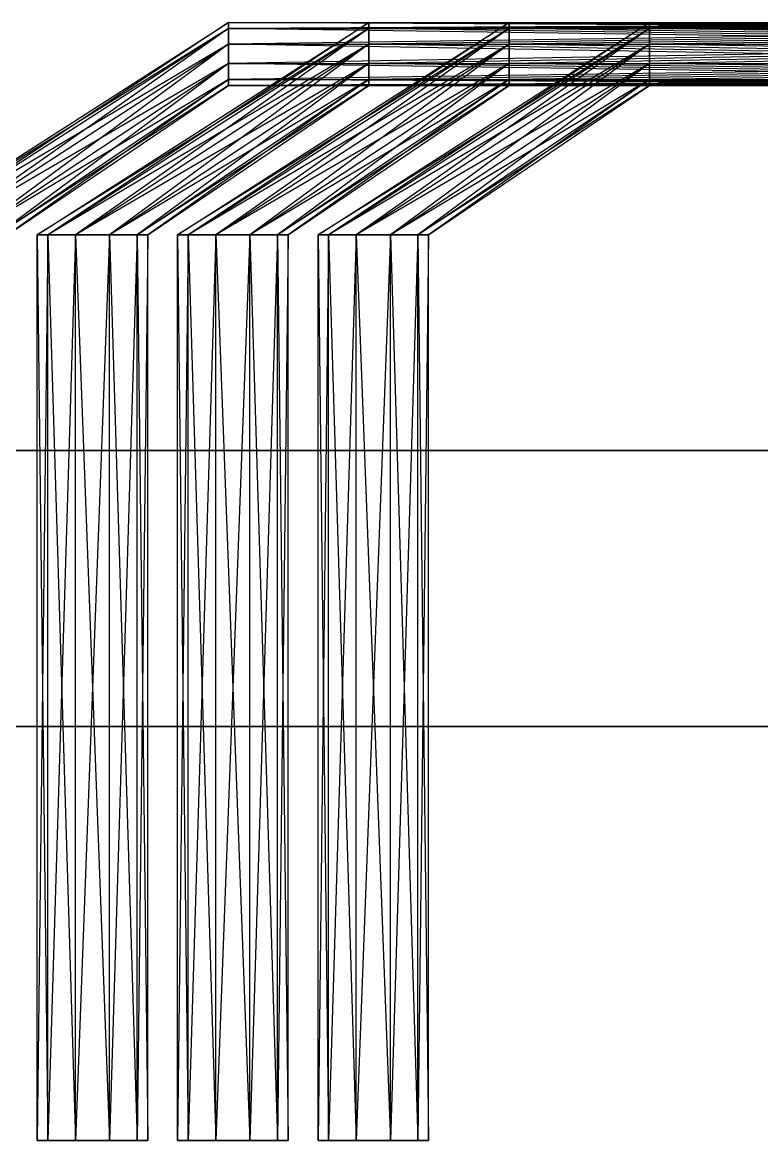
# Model space of a CAD drawing. Extents: x -2 to 217, y -2 to 10.
# Drawn here: x 139.954 to 142.629, y -2 to 2.05 of the extents above; entities that cross this region are included whole.
import ezdxf

# ---------------------------------------------------------------- set-up
doc = ezdxf.new("R2010")
doc.units = 0
doc.layers.add('UB3D', color=1, linetype='CONTINUOUS')

msp = doc.modelspace()

# ---------------------------------------------------------------- linework, layer by layer
at = {"layer": 'UB3D', "color": 254}
for points in [[(140.7, 2.02831, -55.2544), (139.5, 1.280011, -55.372), (140.7, 2.050101, -55.372)], [(139.5, 1.280011, -55.372), (140.7, 2.050101, -55.372), (139.5382, 1.280011, -55.4896)], [(139.5382, 1.280011, -55.2544), (140.7, 2.02831, -55.2544), (139.5, 1.280011, -55.372)], [(140.7, 2.050101, -55.372), (139.5382, 1.280011, -55.4896), (140.7, 2.02831, -55.4896)], [(140.7, 1.971266, -55.1818), (139.5382, 1.280011, -55.2544), (140.7, 2.02831, -55.2544)], [(139.5382, 1.280011, -55.4896), (140.7, 2.02831, -55.4896), (139.6382, 1.280011, -55.5622)], [(140.7, 2.02831, -55.4896), (139.6382, 1.280011, -55.5622), (140.7, 1.971266, -55.5622)], [(141.208, 2.02831, -67.9544), (140.008, 1.280011, -68.072), (141.208, 2.050101, -68.072)], [(140.008, 1.280011, -68.072), (141.208, 2.050101, -68.072), (140.0462, 1.280011, -68.1896)], [(141.208, 2.02831, -18.1704), (140.008, 1.280011, -18.288), (141.208, 2.050101, -18.288)], [(140.008, 1.280011, -18.288), (141.208, 2.050101, -18.288), (140.0462, 1.280011, -18.4056)], [(141.208, 2.02831, 20.9456), (140.008, 1.280011, 20.828), (141.208, 2.050101, 20.828)], [(140.008, 1.280011, 20.828), (141.208, 2.050101, 20.828), (140.0462, 1.280011, 20.7104)], [(140.0462, 1.280011, -67.9544), (141.208, 2.02831, -67.9544), (140.008, 1.280011, -68.072)], [(140.0462, 1.280011, -18.1704), (141.208, 2.02831, -18.1704), (140.008, 1.280011, -18.288)], [(140.0462, 1.280011, 20.9456), (141.208, 2.02831, 20.9456), (140.008, 1.280011, 20.828)], [(141.208, 2.050101, -68.072), (140.0462, 1.280011, -68.1896), (141.208, 2.02831, -68.1896)], [(141.208, 2.050101, -18.288), (140.0462, 1.280011, -18.4056), (141.208, 2.02831, -18.4056)], [(141.208, 2.050101, 20.828), (140.0462, 1.280011, 20.7104), (141.208, 2.02831, 20.7104)], [(141.208, 1.971266, -67.8818), (140.0462, 1.280011, -67.9544), (141.208, 2.02831, -67.9544)], [(140.0462, 1.280011, -68.1896), (141.208, 2.02831, -68.1896), (140.1462, 1.280011, -68.2622)], [(141.208, 1.971266, -18.0978), (140.0462, 1.280011, -18.1704), (141.208, 2.02831, -18.1704)], [(140.0462, 1.280011, -18.4056), (141.208, 2.02831, -18.4056), (140.1462, 1.280011, -18.4782)], [(141.208, 1.971266, 21.0182), (140.0462, 1.280011, 20.9456), (141.208, 2.02831, 20.9456)], [(140.0462, 1.280011, 20.7104), (141.208, 2.02831, 20.7104), (140.1462, 1.280011, 20.6378)], [(141.208, 2.02831, -68.1896), (140.1462, 1.280011, -68.2622), (141.208, 1.971266, -68.2622)], [(141.208, 2.02831, -18.4056), (140.1462, 1.280011, -18.4782), (141.208, 1.971266, -18.4782)], [(141.208, 2.02831, 20.7104), (140.1462, 1.280011, 20.6378), (141.208, 1.971266, 20.6378)], [(141.716, 2.02831, -30.8704), (140.516, 1.280011, -30.988), (141.716, 2.050101, -30.988)], [(140.516, 1.280011, -30.988), (141.716, 2.050101, -30.988), (140.5542, 1.280011, -31.1056)], [(141.716, 2.02831, 8.2456), (140.516, 1.280011, 8.128), (141.716, 2.050101, 8.128)], [(140.516, 1.280011, 8.128), (141.716, 2.050101, 8.128), (140.5542, 1.280011, 8.0104)], [(141.716, 2.02831, 60.0616), (140.516, 1.280011, 59.944), (141.716, 2.050101, 59.944)], [(140.516, 1.280011, 59.944), (141.716, 2.050101, 59.944), (140.5542, 1.280011, 59.8264)], [(140.5542, 1.280011, -30.8704), (141.716, 2.02831, -30.8704), (140.516, 1.280011, -30.988)], [(140.5542, 1.280011, 8.2456), (141.716, 2.02831, 8.2456), (140.516, 1.280011, 8.128)], [(140.5542, 1.280011, 60.0616), (141.716, 2.02831, 60.0616), (140.516, 1.280011, 59.944)], [(141.716, 2.050101, -30.988), (140.5542, 1.280011, -31.1056), (141.716, 2.02831, -31.1056)], [(141.716, 2.050101, 8.128), (140.5542, 1.280011, 8.0104), (141.716, 2.02831, 8.0104)], [(141.716, 2.050101, 59.944), (140.5542, 1.280011, 59.8264), (141.716, 2.02831, 59.8264)], [(141.716, 1.971266, -30.7978), (140.5542, 1.280011, -30.8704), (141.716, 2.02831, -30.8704)], [(140.5542, 1.280011, -31.1056), (141.716, 2.02831, -31.1056), (140.6542, 1.280011, -31.1782)], [(141.716, 1.971266, 8.3182), (140.5542, 1.280011, 8.2456), (141.716, 2.02831, 8.2456)], [(140.5542, 1.280011, 8.0104), (141.716, 2.02831, 8.0104), (140.6542, 1.280011, 7.9378)], [(141.716, 1.971266, 60.1342), (140.5542, 1.280011, 60.0616), (141.716, 2.02831, 60.0616)], [(140.5542, 1.280011, 59.8264), (141.716, 2.02831, 59.8264), (140.6542, 1.280011, 59.7538)], [(141.716, 2.02831, -31.1056), (140.6542, 1.280011, -31.1782), (141.716, 1.971266, -31.1782)], [(141.716, 2.02831, 8.0104), (140.6542, 1.280011, 7.9378), (141.716, 1.971266, 7.9378)], [(141.716, 2.02831, 59.8264), (140.6542, 1.280011, 59.7538), (141.716, 1.971266, 59.7538)], [(140.7, 2.02831, -55.2544), (144.7, 2.02831, -55.2544), (140.7, 2.050101, -55.372)], [(144.7, 2.02831, -55.2544), (140.7, 2.050101, -55.372), (144.7, 2.050101, -55.372)], [(140.7, 2.050101, -55.372), (144.7, 2.050101, -55.372), (140.7, 2.02831, -55.4896)], [(144.7, 2.050101, -55.372), (140.7, 2.02831, -55.4896), (144.7, 2.02831, -55.4896)], [(140.7, 1.971266, -55.1818), (144.7, 1.971266, -55.1818), (140.7, 2.02831, -55.2544)], [(144.7, 1.971266, -55.1818), (140.7, 2.02831, -55.2544), (144.7, 2.02831, -55.2544)], [(140.7, 2.02831, -55.4896), (144.7, 2.02831, -55.4896), (140.7, 1.971266, -55.5622)], [(144.7, 2.02831, -55.4896), (140.7, 1.971266, -55.5622), (144.7, 1.971266, -55.5622)], [(142.224, 2.02831, 47.3616), (141.024, 1.280011, 47.244), (142.224, 2.050101, 47.244)], [(141.024, 1.280011, 47.244), (142.224, 2.050101, 47.244), (141.0622, 1.280011, 47.1264)], [(141.0622, 1.280011, 47.3616), (142.224, 2.02831, 47.3616), (141.024, 1.280011, 47.244)], [(142.224, 2.050101, 47.244), (141.0622, 1.280011, 47.1264), (142.224, 2.02831, 47.1264)], [(142.224, 1.971266, 47.4342), (141.0622, 1.280011, 47.3616), (142.224, 2.02831, 47.3616)], [(141.0622, 1.280011, 47.1264), (142.224, 2.02831, 47.1264), (141.1622, 1.280011, 47.0538)], [(142.224, 2.02831, 47.1264), (141.1622, 1.280011, 47.0538), (142.224, 1.971266, 47.0538)], [(141.208, 2.02831, -67.9544), (145.208, 2.02831, -67.9544), (141.208, 2.050101, -68.072)], [(145.208, 2.02831, -67.9544), (141.208, 2.050101, -68.072), (145.208, 2.050101, -68.072)], [(141.208, 2.050101, -68.072), (145.208, 2.050101, -68.072), (141.208, 2.02831, -68.1896)], [(145.208, 2.050101, -68.072), (141.208, 2.02831, -68.1896), (145.208, 2.02831, -68.1896)], [(141.208, 2.02831, -18.1704), (145.208, 2.02831, -18.1704), (141.208, 2.050101, -18.288)], [(145.208, 2.02831, -18.1704), (141.208, 2.050101, -18.288), (145.208, 2.050101, -18.288)], [(141.208, 2.050101, -18.288), (145.208, 2.050101, -18.288), (141.208, 2.02831, -18.4056)], [(145.208, 2.050101, -18.288), (141.208, 2.02831, -18.4056), (145.208, 2.02831, -18.4056)], [(141.208, 2.02831, 20.9456), (145.208, 2.02831, 20.9456), (141.208, 2.050101, 20.828)], [(145.208, 2.02831, 20.9456), (141.208, 2.050101, 20.828), (145.208, 2.050101, 20.828)], [(141.208, 2.050101, 20.828), (145.208, 2.050101, 20.828), (141.208, 2.02831, 20.7104)], [(145.208, 2.050101, 20.828), (141.208, 2.02831, 20.7104), (145.208, 2.02831, 20.7104)], [(141.208, 1.971266, -67.8818), (145.208, 1.971266, -67.8818), (141.208, 2.02831, -67.9544)], [(145.208, 1.971266, -67.8818), (141.208, 2.02831, -67.9544), (145.208, 2.02831, -67.9544)], [(141.208, 2.02831, -68.1896), (145.208, 2.02831, -68.1896), (141.208, 1.971266, -68.2622)], [(145.208, 2.02831, -68.1896), (141.208, 1.971266, -68.2622), (145.208, 1.971266, -68.2622)], [(141.208, 1.971266, -18.0978), (145.208, 1.971266, -18.0978), (141.208, 2.02831, -18.1704)], [(145.208, 1.971266, -18.0978), (141.208, 2.02831, -18.1704), (145.208, 2.02831, -18.1704)], [(141.208, 2.02831, -18.4056), (145.208, 2.02831, -18.4056), (141.208, 1.971266, -18.4782)], [(145.208, 2.02831, -18.4056), (141.208, 1.971266, -18.4782), (145.208, 1.971266, -18.4782)], [(141.208, 1.971266, 21.0182), (145.208, 1.971266, 21.0182), (141.208, 2.02831, 20.9456)], [(145.208, 1.971266, 21.0182), (141.208, 2.02831, 20.9456), (145.208, 2.02831, 20.9456)], [(141.208, 2.02831, 20.7104), (145.208, 2.02831, 20.7104), (141.208, 1.971266, 20.6378)], [(145.208, 2.02831, 20.7104), (141.208, 1.971266, 20.6378), (145.208, 1.971266, 20.6378)], [(141.716, 2.02831, -30.8704), (145.716, 2.02831, -30.8704), (141.716, 2.050101, -30.988)], [(145.716, 2.02831, -30.8704), (141.716, 2.050101, -30.988), (145.716, 2.050101, -30.988)], [(141.716, 2.050101, -30.988), (145.716, 2.050101, -30.988), (141.716, 2.02831, -31.1056)], [(145.716, 2.050101, -30.988), (141.716, 2.02831, -31.1056), (145.716, 2.02831, -31.1056)], [(141.716, 2.02831, 8.2456), (145.716, 2.02831, 8.2456), (141.716, 2.050101, 8.128)], [(145.716, 2.02831, 8.2456), (141.716, 2.050101, 8.128), (145.716, 2.050101, 8.128)], [(141.716, 2.050101, 8.128), (145.716, 2.050101, 8.128), (141.716, 2.02831, 8.0104)], [(145.716, 2.050101, 8.128), (141.716, 2.02831, 8.0104), (145.716, 2.02831, 8.0104)], [(141.716, 2.02831, 60.0616), (145.716, 2.02831, 60.0616), (141.716, 2.050101, 59.944)], [(145.716, 2.02831, 60.0616), (141.716, 2.050101, 59.944), (145.716, 2.050101, 59.944)], [(141.716, 2.050101, 59.944), (145.716, 2.050101, 59.944), (141.716, 2.02831, 59.8264)], [(145.716, 2.050101, 59.944), (141.716, 2.02831, 59.8264), (145.716, 2.02831, 59.8264)], [(141.716, 1.971266, -30.7978), (145.716, 1.971266, -30.7978), (141.716, 2.02831, -30.8704)], [(145.716, 1.971266, -30.7978), (141.716, 2.02831, -30.8704), (145.716, 2.02831, -30.8704)], [(141.716, 2.02831, -31.1056), (145.716, 2.02831, -31.1056), (141.716, 1.971266, -31.1782)], [(145.716, 2.02831, -31.1056), (141.716, 1.971266, -31.1782), (145.716, 1.971266, -31.1782)], [(141.716, 1.971266, 8.3182), (145.716, 1.971266, 8.3182), (141.716, 2.02831, 8.2456)], [(145.716, 1.971266, 8.3182), (141.716, 2.02831, 8.2456), (145.716, 2.02831, 8.2456)], [(141.716, 2.02831, 8.0104), (145.716, 2.02831, 8.0104), (141.716, 1.971266, 7.9378)], [(145.716, 2.02831, 8.0104), (141.716, 1.971266, 7.9378), (145.716, 1.971266, 7.9378)], [(141.716, 1.971266, 60.1342), (145.716, 1.971266, 60.1342), (141.716, 2.02831, 60.0616)], [(145.716, 1.971266, 60.1342), (141.716, 2.02831, 60.0616), (145.716, 2.02831, 60.0616)], [(141.716, 2.02831, 59.8264), (145.716, 2.02831, 59.8264), (141.716, 1.971266, 59.7538)], [(145.716, 2.02831, 59.8264), (141.716, 1.971266, 59.7538), (145.716, 1.971266, 59.7538)], [(142.224, 2.02831, 47.3616), (146.224, 2.02831, 47.3616), (142.224, 2.050101, 47.244)], [(146.224, 2.02831, 47.3616), (142.224, 2.050101, 47.244), (146.224, 2.050101, 47.244)], [(142.224, 2.050101, 47.244), (146.224, 2.050101, 47.244), (142.224, 2.02831, 47.1264)], [(146.224, 2.050101, 47.244), (142.224, 2.02831, 47.1264), (146.224, 2.02831, 47.1264)], [(142.224, 1.971266, 47.4342), (146.224, 1.971266, 47.4342), (142.224, 2.02831, 47.3616)], [(146.224, 1.971266, 47.4342), (142.224, 2.02831, 47.3616), (146.224, 2.02831, 47.3616)], [(142.224, 2.02831, 47.1264), (146.224, 2.02831, 47.1264), (142.224, 1.971266, 47.0538)], [(146.224, 2.02831, 47.1264), (142.224, 1.971266, 47.0538), (146.224, 1.971266, 47.0538)], [(139.6382, 1.280011, -55.1818), (140.7, 1.971266, -55.1818), (139.5382, 1.280011, -55.2544)], [(140.7, 1.90076, -55.1818), (139.6382, 1.280011, -55.1818), (140.7, 1.971266, -55.1818)], [(139.6382, 1.280011, -55.5622), (140.7, 1.971266, -55.5622), (139.7618, 1.280011, -55.5622)], [(140.7, 1.971266, -55.5622), (139.7618, 1.280011, -55.5622), (140.7, 1.90076, -55.5622)], [(140.1462, 1.280011, -67.8818), (141.208, 1.971266, -67.8818), (140.0462, 1.280011, -67.9544)], [(140.1462, 1.280011, -18.0978), (141.208, 1.971266, -18.0978), (140.0462, 1.280011, -18.1704)], [(140.1462, 1.280011, 21.0182), (141.208, 1.971266, 21.0182), (140.0462, 1.280011, 20.9456)], [(141.208, 1.90076, -67.8818), (140.1462, 1.280011, -67.8818), (141.208, 1.971266, -67.8818)], [(140.1462, 1.280011, -68.2622), (141.208, 1.971266, -68.2622), (140.2698, 1.280011, -68.2622)], [(141.208, 1.90076, -18.0978), (140.1462, 1.280011, -18.0978), (141.208, 1.971266, -18.0978)], [(140.1462, 1.280011, -18.4782), (141.208, 1.971266, -18.4782), (140.2698, 1.280011, -18.4782)], [(141.208, 1.90076, 21.0182), (140.1462, 1.280011, 21.0182), (141.208, 1.971266, 21.0182)], [(140.1462, 1.280011, 20.6378), (141.208, 1.971266, 20.6378), (140.2698, 1.280011, 20.6378)], [(141.208, 1.971266, -68.2622), (140.2698, 1.280011, -68.2622), (141.208, 1.90076, -68.2622)], [(141.208, 1.971266, -18.4782), (140.2698, 1.280011, -18.4782), (141.208, 1.90076, -18.4782)], [(141.208, 1.971266, 20.6378), (140.2698, 1.280011, 20.6378), (141.208, 1.90076, 20.6378)], [(140.6542, 1.280011, -30.7978), (141.716, 1.971266, -30.7978), (140.5542, 1.280011, -30.8704)], [(140.6542, 1.280011, 8.3182), (141.716, 1.971266, 8.3182), (140.5542, 1.280011, 8.2456)], [(140.6542, 1.280011, 60.1342), (141.716, 1.971266, 60.1342), (140.5542, 1.280011, 60.0616)], [(141.716, 1.90076, -30.7978), (140.6542, 1.280011, -30.7978), (141.716, 1.971266, -30.7978)], [(140.6542, 1.280011, -31.1782), (141.716, 1.971266, -31.1782), (140.7778, 1.280011, -31.1782)], [(141.716, 1.90076, 8.3182), (140.6542, 1.280011, 8.3182), (141.716, 1.971266, 8.3182)], [(140.6542, 1.280011, 7.9378), (141.716, 1.971266, 7.9378), (140.7778, 1.280011, 7.9378)], [(141.716, 1.90076, 60.1342), (140.6542, 1.280011, 60.1342), (141.716, 1.971266, 60.1342)], [(140.6542, 1.280011, 59.7538), (141.716, 1.971266, 59.7538), (140.7778, 1.280011, 59.7538)], [(140.7, 1.90076, -55.1818), (144.7, 1.90076, -55.1818), (140.7, 1.971266, -55.1818)], [(144.7, 1.90076, -55.1818), (140.7, 1.971266, -55.1818), (144.7, 1.971266, -55.1818)], [(140.7, 1.971266, -55.5622), (144.7, 1.971266, -55.5622), (140.7, 1.90076, -55.5622)], [(144.7, 1.971266, -55.5622), (140.7, 1.90076, -55.5622), (144.7, 1.90076, -55.5622)], [(141.716, 1.971266, -31.1782), (140.7778, 1.280011, -31.1782), (141.716, 1.90076, -31.1782)], [(141.716, 1.971266, 7.9378), (140.7778, 1.280011, 7.9378), (141.716, 1.90076, 7.9378)], [(141.716, 1.971266, 59.7538), (140.7778, 1.280011, 59.7538), (141.716, 1.90076, 59.7538)], [(141.1622, 1.280011, 47.4342), (142.224, 1.971266, 47.4342), (141.0622, 1.280011, 47.3616)], [(142.224, 1.90076, 47.4342), (141.1622, 1.280011, 47.4342), (142.224, 1.971266, 47.4342)], [(141.1622, 1.280011, 47.0538), (142.224, 1.971266, 47.0538), (141.2858, 1.280011, 47.0538)], [(141.208, 1.90076, -67.8818), (145.208, 1.90076, -67.8818), (141.208, 1.971266, -67.8818)], [(145.208, 1.90076, -67.8818), (141.208, 1.971266, -67.8818), (145.208, 1.971266, -67.8818)], [(141.208, 1.971266, -68.2622), (145.208, 1.971266, -68.2622), (141.208, 1.90076, -68.2622)], [(145.208, 1.971266, -68.2622), (141.208, 1.90076, -68.2622), (145.208, 1.90076, -68.2622)], [(141.208, 1.90076, -18.0978), (145.208, 1.90076, -18.0978), (141.208, 1.971266, -18.0978)], [(145.208, 1.90076, -18.0978), (141.208, 1.971266, -18.0978), (145.208, 1.971266, -18.0978)], [(141.208, 1.971266, -18.4782), (145.208, 1.971266, -18.4782), (141.208, 1.90076, -18.4782)], [(145.208, 1.971266, -18.4782), (141.208, 1.90076, -18.4782), (145.208, 1.90076, -18.4782)], [(141.208, 1.90076, 21.0182), (145.208, 1.90076, 21.0182), (141.208, 1.971266, 21.0182)], [(145.208, 1.90076, 21.0182), (141.208, 1.971266, 21.0182), (145.208, 1.971266, 21.0182)], [(141.208, 1.971266, 20.6378), (145.208, 1.971266, 20.6378), (141.208, 1.90076, 20.6378)], [(145.208, 1.971266, 20.6378), (141.208, 1.90076, 20.6378), (145.208, 1.90076, 20.6378)], [(142.224, 1.971266, 47.0538), (141.2858, 1.280011, 47.0538), (142.224, 1.90076, 47.0538)], [(141.716, 1.90076, -30.7978), (145.716, 1.90076, -30.7978), (141.716, 1.971266, -30.7978)], [(145.716, 1.90076, -30.7978), (141.716, 1.971266, -30.7978), (145.716, 1.971266, -30.7978)], [(141.716, 1.971266, -31.1782), (145.716, 1.971266, -31.1782), (141.716, 1.90076, -31.1782)], [(145.716, 1.971266, -31.1782), (141.716, 1.90076, -31.1782), (145.716, 1.90076, -31.1782)], [(141.716, 1.90076, 8.3182), (145.716, 1.90076, 8.3182), (141.716, 1.971266, 8.3182)], [(145.716, 1.90076, 8.3182), (141.716, 1.971266, 8.3182), (145.716, 1.971266, 8.3182)], [(141.716, 1.971266, 7.9378), (145.716, 1.971266, 7.9378), (141.716, 1.90076, 7.9378)], [(145.716, 1.971266, 7.9378), (141.716, 1.90076, 7.9378), (145.716, 1.90076, 7.9378)], [(141.716, 1.90076, 60.1342), (145.716, 1.90076, 60.1342), (141.716, 1.971266, 60.1342)], [(145.716, 1.90076, 60.1342), (141.716, 1.971266, 60.1342), (145.716, 1.971266, 60.1342)], [(141.716, 1.971266, 59.7538), (145.716, 1.971266, 59.7538), (141.716, 1.90076, 59.7538)], [(145.716, 1.971266, 59.7538), (141.716, 1.90076, 59.7538), (145.716, 1.90076, 59.7538)], [(142.224, 1.90076, 47.4342), (146.224, 1.90076, 47.4342), (142.224, 1.971266, 47.4342)], [(146.224, 1.90076, 47.4342), (142.224, 1.971266, 47.4342), (146.224, 1.971266, 47.4342)], [(142.224, 1.971266, 47.0538), (146.224, 1.971266, 47.0538), (142.224, 1.90076, 47.0538)], [(146.224, 1.971266, 47.0538), (142.224, 1.90076, 47.0538), (146.224, 1.90076, 47.0538)], [(139.7618, 1.280011, -55.1818), (140.7, 1.90076, -55.1818), (139.6382, 1.280011, -55.1818)], [(140.7, 1.843716, -55.2544), (139.7618, 1.280011, -55.1818), (140.7, 1.90076, -55.1818)], [(139.7618, 1.280011, -55.5622), (140.7, 1.90076, -55.5622), (139.8618, 1.280011, -55.4896)], [(140.7, 1.90076, -55.5622), (139.8618, 1.280011, -55.4896), (140.7, 1.843716, -55.4896)], [(140.2698, 1.280011, -67.8818), (141.208, 1.90076, -67.8818), (140.1462, 1.280011, -67.8818)], [(140.2698, 1.280011, -18.0978), (141.208, 1.90076, -18.0978), (140.1462, 1.280011, -18.0978)], [(140.2698, 1.280011, 21.0182), (141.208, 1.90076, 21.0182), (140.1462, 1.280011, 21.0182)], [(141.208, 1.843716, -67.9544), (140.2698, 1.280011, -67.8818), (141.208, 1.90076, -67.8818)], [(140.2698, 1.280011, -68.2622), (141.208, 1.90076, -68.2622), (140.3698, 1.280011, -68.1896)], [(141.208, 1.843716, -18.1704), (140.2698, 1.280011, -18.0978), (141.208, 1.90076, -18.0978)], [(140.2698, 1.280011, -18.4782), (141.208, 1.90076, -18.4782), (140.3698, 1.280011, -18.4056)], [(141.208, 1.843716, 20.9456), (140.2698, 1.280011, 21.0182), (141.208, 1.90076, 21.0182)], [(140.2698, 1.280011, 20.6378), (141.208, 1.90076, 20.6378), (140.3698, 1.280011, 20.7104)], [(141.208, 1.90076, -68.2622), (140.3698, 1.280011, -68.1896), (141.208, 1.843716, -68.1896)], [(141.208, 1.90076, -18.4782), (140.3698, 1.280011, -18.4056), (141.208, 1.843716, -18.4056)], [(141.208, 1.90076, 20.6378), (140.3698, 1.280011, 20.7104), (141.208, 1.843716, 20.7104)], [(140.7778, 1.280011, -30.7978), (141.716, 1.90076, -30.7978), (140.6542, 1.280011, -30.7978)], [(140.7778, 1.280011, 8.3182), (141.716, 1.90076, 8.3182), (140.6542, 1.280011, 8.3182)], [(140.7778, 1.280011, 60.1342), (141.716, 1.90076, 60.1342), (140.6542, 1.280011, 60.1342)], [(140.7, 1.843716, -55.2544), (144.7, 1.843716, -55.2544), (140.7, 1.90076, -55.1818)], [(144.7, 1.843716, -55.2544), (140.7, 1.90076, -55.1818), (144.7, 1.90076, -55.1818)], [(140.7, 1.90076, -55.5622), (144.7, 1.90076, -55.5622), (140.7, 1.843716, -55.4896)], [(144.7, 1.90076, -55.5622), (140.7, 1.843716, -55.4896), (144.7, 1.843716, -55.4896)], [(141.716, 1.843716, -30.8704), (140.7778, 1.280011, -30.7978), (141.716, 1.90076, -30.7978)], [(140.7778, 1.280011, -31.1782), (141.716, 1.90076, -31.1782), (140.8778, 1.280011, -31.1056)], [(141.716, 1.843716, 8.2456), (140.7778, 1.280011, 8.3182), (141.716, 1.90076, 8.3182)], [(140.7778, 1.280011, 7.9378), (141.716, 1.90076, 7.9378), (140.8778, 1.280011, 8.0104)], [(141.716, 1.843716, 60.0616), (140.7778, 1.280011, 60.1342), (141.716, 1.90076, 60.1342)], [(140.7778, 1.280011, 59.7538), (141.716, 1.90076, 59.7538), (140.8778, 1.280011, 59.8264)], [(141.716, 1.90076, -31.1782), (140.8778, 1.280011, -31.1056), (141.716, 1.843716, -31.1056)], [(141.716, 1.90076, 7.9378), (140.8778, 1.280011, 8.0104), (141.716, 1.843716, 8.0104)], [(141.716, 1.90076, 59.7538), (140.8778, 1.280011, 59.8264), (141.716, 1.843716, 59.8264)], [(141.2858, 1.280011, 47.4342), (142.224, 1.90076, 47.4342), (141.1622, 1.280011, 47.4342)], [(141.208, 1.843716, -67.9544), (145.208, 1.843716, -67.9544), (141.208, 1.90076, -67.8818)], [(145.208, 1.843716, -67.9544), (141.208, 1.90076, -67.8818), (145.208, 1.90076, -67.8818)], [(141.208, 1.90076, -68.2622), (145.208, 1.90076, -68.2622), (141.208, 1.843716, -68.1896)], [(145.208, 1.90076, -68.2622), (141.208, 1.843716, -68.1896), (145.208, 1.843716, -68.1896)], [(141.208, 1.843716, -18.1704), (145.208, 1.843716, -18.1704), (141.208, 1.90076, -18.0978)], [(145.208, 1.843716, -18.1704), (141.208, 1.90076, -18.0978), (145.208, 1.90076, -18.0978)], [(141.208, 1.90076, -18.4782), (145.208, 1.90076, -18.4782), (141.208, 1.843716, -18.4056)], [(145.208, 1.90076, -18.4782), (141.208, 1.843716, -18.4056), (145.208, 1.843716, -18.4056)], [(141.208, 1.843716, 20.9456), (145.208, 1.843716, 20.9456), (141.208, 1.90076, 21.0182)], [(145.208, 1.843716, 20.9456), (141.208, 1.90076, 21.0182), (145.208, 1.90076, 21.0182)], [(141.208, 1.90076, 20.6378), (145.208, 1.90076, 20.6378), (141.208, 1.843716, 20.7104)], [(145.208, 1.90076, 20.6378), (141.208, 1.843716, 20.7104), (145.208, 1.843716, 20.7104)], [(142.224, 1.843716, 47.3616), (141.2858, 1.280011, 47.4342), (142.224, 1.90076, 47.4342)], [(141.2858, 1.280011, 47.0538), (142.224, 1.90076, 47.0538), (141.3858, 1.280011, 47.1264)], [(142.224, 1.90076, 47.0538), (141.3858, 1.280011, 47.1264), (142.224, 1.843716, 47.1264)], [(141.716, 1.843716, -30.8704), (145.716, 1.843716, -30.8704), (141.716, 1.90076, -30.7978)], [(145.716, 1.843716, -30.8704), (141.716, 1.90076, -30.7978), (145.716, 1.90076, -30.7978)], [(141.716, 1.90076, -31.1782), (145.716, 1.90076, -31.1782), (141.716, 1.843716, -31.1056)], [(145.716, 1.90076, -31.1782), (141.716, 1.843716, -31.1056), (145.716, 1.843716, -31.1056)], [(141.716, 1.843716, 8.2456), (145.716, 1.843716, 8.2456), (141.716, 1.90076, 8.3182)], [(145.716, 1.843716, 8.2456), (141.716, 1.90076, 8.3182), (145.716, 1.90076, 8.3182)], [(141.716, 1.90076, 7.9378), (145.716, 1.90076, 7.9378), (141.716, 1.843716, 8.0104)], [(145.716, 1.90076, 7.9378), (141.716, 1.843716, 8.0104), (145.716, 1.843716, 8.0104)], [(141.716, 1.843716, 60.0616), (145.716, 1.843716, 60.0616), (141.716, 1.90076, 60.1342)], [(145.716, 1.843716, 60.0616), (141.716, 1.90076, 60.1342), (145.716, 1.90076, 60.1342)], [(141.716, 1.90076, 59.7538), (145.716, 1.90076, 59.7538), (141.716, 1.843716, 59.8264)], [(145.716, 1.90076, 59.7538), (141.716, 1.843716, 59.8264), (145.716, 1.843716, 59.8264)], [(142.224, 1.843716, 47.3616), (146.224, 1.843716, 47.3616), (142.224, 1.90076, 47.4342)], [(146.224, 1.843716, 47.3616), (142.224, 1.90076, 47.4342), (146.224, 1.90076, 47.4342)], [(142.224, 1.90076, 47.0538), (146.224, 1.90076, 47.0538), (142.224, 1.843716, 47.1264)], [(146.224, 1.90076, 47.0538), (142.224, 1.843716, 47.1264), (146.224, 1.843716, 47.1264)], [(139.8618, 1.280011, -55.372), (140.7, 1.843716, -55.2544), (139.7618, 1.280011, -55.1818)], [(140.7, 1.821926, -55.372), (139.8618, 1.280011, -55.372), (140.7, 1.843716, -55.2544)], [(139.8618, 1.280011, -55.4896), (140.7, 1.843716, -55.4896), (139.9, 1.280011, -55.372)], [(140.7, 1.843716, -55.4896), (139.9, 1.280011, -55.372), (140.7, 1.821926, -55.372)], [(140.3698, 1.280011, -68.072), (141.208, 1.843716, -67.9544), (140.2698, 1.280011, -67.8818)], [(140.3698, 1.280011, -18.288), (141.208, 1.843716, -18.1704), (140.2698, 1.280011, -18.0978)], [(140.3698, 1.280011, 20.828), (141.208, 1.843716, 20.9456), (140.2698, 1.280011, 21.0182)], [(141.208, 1.821926, -68.072), (140.3698, 1.280011, -68.072), (141.208, 1.843716, -67.9544)], [(140.3698, 1.280011, -68.1896), (141.208, 1.843716, -68.1896), (140.408, 1.280011, -68.072)], [(141.208, 1.821926, -18.288), (140.3698, 1.280011, -18.288), (141.208, 1.843716, -18.1704)], [(140.3698, 1.280011, -18.4056), (141.208, 1.843716, -18.4056), (140.408, 1.280011, -18.288)], [(141.208, 1.821926, 20.828), (140.3698, 1.280011, 20.828), (141.208, 1.843716, 20.9456)], [(140.3698, 1.280011, 20.7104), (141.208, 1.843716, 20.7104), (140.408, 1.280011, 20.828)], [(141.208, 1.843716, -68.1896), (140.408, 1.280011, -68.072), (141.208, 1.821926, -68.072)], [(141.208, 1.843716, -18.4056), (140.408, 1.280011, -18.288), (141.208, 1.821926, -18.288)], [(141.208, 1.843716, 20.7104), (140.408, 1.280011, 20.828), (141.208, 1.821926, 20.828)], [(140.7, 1.821926, -55.372), (144.7, 1.821926, -55.372), (140.7, 1.843716, -55.2544)], [(144.7, 1.821926, -55.372), (140.7, 1.843716, -55.2544), (144.7, 1.843716, -55.2544)], [(140.7, 1.843716, -55.4896), (144.7, 1.843716, -55.4896), (140.7, 1.821926, -55.372)], [(144.7, 1.843716, -55.4896), (140.7, 1.821926, -55.372), (144.7, 1.821926, -55.372)], [(140.8778, 1.280011, -30.988), (141.716, 1.843716, -30.8704), (140.7778, 1.280011, -30.7978)], [(140.8778, 1.280011, 8.128), (141.716, 1.843716, 8.2456), (140.7778, 1.280011, 8.3182)], [(140.8778, 1.280011, 59.944), (141.716, 1.843716, 60.0616), (140.7778, 1.280011, 60.1342)], [(141.716, 1.821926, -30.988), (140.8778, 1.280011, -30.988), (141.716, 1.843716, -30.8704)], [(140.8778, 1.280011, -31.1056), (141.716, 1.843716, -31.1056), (140.916, 1.280011, -30.988)], [(141.716, 1.821926, 8.128), (140.8778, 1.280011, 8.128), (141.716, 1.843716, 8.2456)], [(140.8778, 1.280011, 8.0104), (141.716, 1.843716, 8.0104), (140.916, 1.280011, 8.128)], [(141.716, 1.821926, 59.944), (140.8778, 1.280011, 59.944), (141.716, 1.843716, 60.0616)], [(140.8778, 1.280011, 59.8264), (141.716, 1.843716, 59.8264), (140.916, 1.280011, 59.944)], [(141.716, 1.843716, -31.1056), (140.916, 1.280011, -30.988), (141.716, 1.821926, -30.988)], [(141.716, 1.843716, 8.0104), (140.916, 1.280011, 8.128), (141.716, 1.821926, 8.128)], [(141.716, 1.843716, 59.8264), (140.916, 1.280011, 59.944), (141.716, 1.821926, 59.944)], [(141.208, 1.821926, -68.072), (145.208, 1.821926, -68.072), (141.208, 1.843716, -67.9544)], [(145.208, 1.821926, -68.072), (141.208, 1.843716, -67.9544), (145.208, 1.843716, -67.9544)], [(141.208, 1.843716, -68.1896), (145.208, 1.843716, -68.1896), (141.208, 1.821926, -68.072)], [(145.208, 1.843716, -68.1896), (141.208, 1.821926, -68.072), (145.208, 1.821926, -68.072)], [(141.208, 1.821926, -18.288), (145.208, 1.821926, -18.288), (141.208, 1.843716, -18.1704)], [(145.208, 1.821926, -18.288), (141.208, 1.843716, -18.1704), (145.208, 1.843716, -18.1704)], [(141.208, 1.843716, -18.4056), (145.208, 1.843716, -18.4056), (141.208, 1.821926, -18.288)], [(145.208, 1.843716, -18.4056), (141.208, 1.821926, -18.288), (145.208, 1.821926, -18.288)], [(141.208, 1.821926, 20.828), (145.208, 1.821926, 20.828), (141.208, 1.843716, 20.9456)], [(145.208, 1.821926, 20.828), (141.208, 1.843716, 20.9456), (145.208, 1.843716, 20.9456)], [(141.208, 1.843716, 20.7104), (145.208, 1.843716, 20.7104), (141.208, 1.821926, 20.828)], [(145.208, 1.843716, 20.7104), (141.208, 1.821926, 20.828), (145.208, 1.821926, 20.828)], [(141.3858, 1.280011, 47.244), (142.224, 1.843716, 47.3616), (141.2858, 1.280011, 47.4342)], [(142.224, 1.821926, 47.244), (141.3858, 1.280011, 47.244), (142.224, 1.843716, 47.3616)], [(141.3858, 1.280011, 47.1264), (142.224, 1.843716, 47.1264), (141.424, 1.280011, 47.244)], [(142.224, 1.843716, 47.1264), (141.424, 1.280011, 47.244), (142.224, 1.821926, 47.244)], [(141.716, 1.821926, -30.988), (145.716, 1.821926, -30.988), (141.716, 1.843716, -30.8704)], [(145.716, 1.821926, -30.988), (141.716, 1.843716, -30.8704), (145.716, 1.843716, -30.8704)], [(141.716, 1.843716, -31.1056), (145.716, 1.843716, -31.1056), (141.716, 1.821926, -30.988)], [(145.716, 1.843716, -31.1056), (141.716, 1.821926, -30.988), (145.716, 1.821926, -30.988)], [(141.716, 1.821926, 8.128), (145.716, 1.821926, 8.128), (141.716, 1.843716, 8.2456)], [(145.716, 1.821926, 8.128), (141.716, 1.843716, 8.2456), (145.716, 1.843716, 8.2456)], [(141.716, 1.843716, 8.0104), (145.716, 1.843716, 8.0104), (141.716, 1.821926, 8.128)], [(145.716, 1.843716, 8.0104), (141.716, 1.821926, 8.128), (145.716, 1.821926, 8.128)], [(141.716, 1.821926, 59.944), (145.716, 1.821926, 59.944), (141.716, 1.843716, 60.0616)], [(145.716, 1.821926, 59.944), (141.716, 1.843716, 60.0616), (145.716, 1.843716, 60.0616)], [(141.716, 1.843716, 59.8264), (145.716, 1.843716, 59.8264), (141.716, 1.821926, 59.944)], [(145.716, 1.843716, 59.8264), (141.716, 1.821926, 59.944), (145.716, 1.821926, 59.944)], [(142.224, 1.821926, 47.244), (146.224, 1.821926, 47.244), (142.224, 1.843716, 47.3616)], [(146.224, 1.821926, 47.244), (142.224, 1.843716, 47.3616), (146.224, 1.843716, 47.3616)], [(142.224, 1.843716, 47.1264), (146.224, 1.843716, 47.1264), (142.224, 1.821926, 47.244)], [(146.224, 1.843716, 47.1264), (142.224, 1.821926, 47.244), (146.224, 1.821926, 47.244)], [(139.9, 1.280011, -55.372), (140.7, 1.821926, -55.372), (139.8618, 1.280011, -55.372)], [(140.408, 1.280011, -68.072), (141.208, 1.821926, -68.072), (140.3698, 1.280011, -68.072)], [(140.408, 1.280011, -18.288), (141.208, 1.821926, -18.288), (140.3698, 1.280011, -18.288)], [(140.408, 1.280011, 20.828), (141.208, 1.821926, 20.828), (140.3698, 1.280011, 20.828)], [(140.916, 1.280011, -30.988), (141.716, 1.821926, -30.988), (140.8778, 1.280011, -30.988)], [(140.916, 1.280011, 8.128), (141.716, 1.821926, 8.128), (140.8778, 1.280011, 8.128)], [(140.916, 1.280011, 59.944), (141.716, 1.821926, 59.944), (140.8778, 1.280011, 59.944)], [(141.424, 1.280011, 47.244), (142.224, 1.821926, 47.244), (141.3858, 1.280011, 47.244)], [(140.0462, -2, -67.9544), (140.0462, 1.280011, -67.9544), (140.008, -2, -68.072)], [(140.0462, 1.280011, -67.9544), (140.008, -2, -68.072), (140.008, 1.280011, -68.072)], [(140.008, -2, -68.072), (140.008, 1.280011, -68.072), (140.0462, -2, -68.1896)], [(140.008, 1.280011, -68.072), (140.0462, -2, -68.1896), (140.0462, 1.280011, -68.1896)], [(140.0462, -2, -18.1704), (140.0462, 1.280011, -18.1704), (140.008, -2, -18.288)], [(140.0462, 1.280011, -18.1704), (140.008, -2, -18.288), (140.008, 1.280011, -18.288)], [(140.008, -2, -18.288), (140.008, 1.280011, -18.288), (140.0462, -2, -18.4056)], [(140.008, 1.280011, -18.288), (140.0462, -2, -18.4056), (140.0462, 1.280011, -18.4056)], [(140.0462, -2, 20.9456), (140.0462, 1.280011, 20.9456), (140.008, -2, 20.828)], [(140.0462, 1.280011, 20.9456), (140.008, -2, 20.828), (140.008, 1.280011, 20.828)], [(140.008, -2, 20.828), (140.008, 1.280011, 20.828), (140.0462, -2, 20.7104)], [(140.008, 1.280011, 20.828), (140.0462, -2, 20.7104), (140.0462, 1.280011, 20.7104)], [(140.1462, -2, -67.8818), (140.1462, 1.280011, -67.8818), (140.0462, -2, -67.9544)], [(140.1462, 1.280011, -67.8818), (140.0462, -2, -67.9544), (140.0462, 1.280011, -67.9544)], [(140.0462, -2, -68.1896), (140.0462, 1.280011, -68.1896), (140.1462, -2, -68.2622)], [(140.0462, 1.280011, -68.1896), (140.1462, -2, -68.2622), (140.1462, 1.280011, -68.2622)], [(140.1462, -2, -18.0978), (140.1462, 1.280011, -18.0978), (140.0462, -2, -18.1704)], [(140.1462, 1.280011, -18.0978), (140.0462, -2, -18.1704), (140.0462, 1.280011, -18.1704)], [(140.0462, -2, -18.4056), (140.0462, 1.280011, -18.4056), (140.1462, -2, -18.4782)], [(140.0462, 1.280011, -18.4056), (140.1462, -2, -18.4782), (140.1462, 1.280011, -18.4782)], [(140.1462, -2, 21.0182), (140.1462, 1.280011, 21.0182), (140.0462, -2, 20.9456)], [(140.1462, 1.280011, 21.0182), (140.0462, -2, 20.9456), (140.0462, 1.280011, 20.9456)], [(140.0462, -2, 20.7104), (140.0462, 1.280011, 20.7104), (140.1462, -2, 20.6378)], [(140.0462, 1.280011, 20.7104), (140.1462, -2, 20.6378), (140.1462, 1.280011, 20.6378)], [(140.2698, -2, -67.8818), (140.2698, 1.280011, -67.8818), (140.1462, -2, -67.8818)], [(140.2698, 1.280011, -67.8818), (140.1462, -2, -67.8818), (140.1462, 1.280011, -67.8818)], [(140.1462, -2, -68.2622), (140.1462, 1.280011, -68.2622), (140.2698, -2, -68.2622)], [(140.1462, 1.280011, -68.2622), (140.2698, -2, -68.2622), (140.2698, 1.280011, -68.2622)], [(140.2698, -2, -18.0978), (140.2698, 1.280011, -18.0978), (140.1462, -2, -18.0978)], [(140.2698, 1.280011, -18.0978), (140.1462, -2, -18.0978), (140.1462, 1.280011, -18.0978)], [(140.1462, -2, -18.4782), (140.1462, 1.280011, -18.4782), (140.2698, -2, -18.4782)], [(140.1462, 1.280011, -18.4782), (140.2698, -2, -18.4782), (140.2698, 1.280011, -18.4782)], [(140.2698, -2, 21.0182), (140.2698, 1.280011, 21.0182), (140.1462, -2, 21.0182)], [(140.2698, 1.280011, 21.0182), (140.1462, -2, 21.0182), (140.1462, 1.280011, 21.0182)], [(140.1462, -2, 20.6378), (140.1462, 1.280011, 20.6378), (140.2698, -2, 20.6378)], [(140.1462, 1.280011, 20.6378), (140.2698, -2, 20.6378), (140.2698, 1.280011, 20.6378)], [(140.3698, -2, -67.9544), (140.3698, 1.280011, -68.072), (140.2698, -2, -67.8818)], [(140.3698, 1.280011, -68.072), (140.2698, -2, -67.8818), (140.2698, 1.280011, -67.8818)], [(140.2698, -2, -68.2622), (140.2698, 1.280011, -68.2622), (140.3698, -2, -68.1896)], [(140.2698, 1.280011, -68.2622), (140.3698, -2, -68.1896), (140.3698, 1.280011, -68.1896)], [(140.3698, -2, -18.1704), (140.3698, 1.280011, -18.288), (140.2698, -2, -18.0978)], [(140.3698, 1.280011, -18.288), (140.2698, -2, -18.0978), (140.2698, 1.280011, -18.0978)], [(140.2698, -2, -18.4782), (140.2698, 1.280011, -18.4782), (140.3698, -2, -18.4056)], [(140.2698, 1.280011, -18.4782), (140.3698, -2, -18.4056), (140.3698, 1.280011, -18.4056)], [(140.3698, -2, 20.9456), (140.3698, 1.280011, 20.828), (140.2698, -2, 21.0182)], [(140.3698, 1.280011, 20.828), (140.2698, -2, 21.0182), (140.2698, 1.280011, 21.0182)], [(140.2698, -2, 20.6378), (140.2698, 1.280011, 20.6378), (140.3698, -2, 20.7104)], [(140.2698, 1.280011, 20.6378), (140.3698, -2, 20.7104), (140.3698, 1.280011, 20.7104)], [(140.408, -2, -68.072), (140.408, 1.280011, -68.072), (140.3698, -2, -67.9544)], [(140.408, 1.280011, -68.072), (140.3698, -2, -67.9544), (140.3698, 1.280011, -68.072)], [(140.3698, -2, -68.1896), (140.3698, 1.280011, -68.1896), (140.408, -2, -68.072)], [(140.3698, 1.280011, -68.1896), (140.408, -2, -68.072), (140.408, 1.280011, -68.072)], [(140.408, -2, -18.288), (140.408, 1.280011, -18.288), (140.3698, -2, -18.1704)], [(140.408, 1.280011, -18.288), (140.3698, -2, -18.1704), (140.3698, 1.280011, -18.288)], [(140.3698, -2, -18.4056), (140.3698, 1.280011, -18.4056), (140.408, -2, -18.288)], [(140.3698, 1.280011, -18.4056), (140.408, -2, -18.288), (140.408, 1.280011, -18.288)], [(140.408, -2, 20.828), (140.408, 1.280011, 20.828), (140.3698, -2, 20.9456)], [(140.408, 1.280011, 20.828), (140.3698, -2, 20.9456), (140.3698, 1.280011, 20.828)], [(140.3698, -2, 20.7104), (140.3698, 1.280011, 20.7104), (140.408, -2, 20.828)], [(140.3698, 1.280011, 20.7104), (140.408, -2, 20.828), (140.408, 1.280011, 20.828)], [(140.5542, -2, -30.8704), (140.5542, 1.280011, -30.8704), (140.516, -2, -30.988)], [(140.5542, 1.280011, -30.8704), (140.516, -2, -30.988), (140.516, 1.280011, -30.988)], [(140.516, -2, -30.988), (140.516, 1.280011, -30.988), (140.5542, -2, -31.1056)], [(140.516, 1.280011, -30.988), (140.5542, -2, -31.1056), (140.5542, 1.280011, -31.1056)], [(140.5542, -2, 8.2456), (140.5542, 1.280011, 8.2456), (140.516, -2, 8.128)], [(140.5542, 1.280011, 8.2456), (140.516, -2, 8.128), (140.516, 1.280011, 8.128)], [(140.516, -2, 8.128), (140.516, 1.280011, 8.128), (140.5542, -2, 8.0104)], [(140.516, 1.280011, 8.128), (140.5542, -2, 8.0104), (140.5542, 1.280011, 8.0104)], [(140.5542, -2, 60.0616), (140.5542, 1.280011, 60.0616), (140.516, -2, 59.944)], [(140.5542, 1.280011, 60.0616), (140.516, -2, 59.944), (140.516, 1.280011, 59.944)], [(140.516, -2, 59.944), (140.516, 1.280011, 59.944), (140.5542, -2, 59.8264)], [(140.516, 1.280011, 59.944), (140.5542, -2, 59.8264), (140.5542, 1.280011, 59.8264)], [(140.6542, -2, -30.7978), (140.6542, 1.280011, -30.7978), (140.5542, -2, -30.8704)], [(140.6542, 1.280011, -30.7978), (140.5542, -2, -30.8704), (140.5542, 1.280011, -30.8704)], [(140.5542, -2, -31.1056), (140.5542, 1.280011, -31.1056), (140.6542, -2, -31.1782)], [(140.5542, 1.280011, -31.1056), (140.6542, -2, -31.1782), (140.6542, 1.280011, -31.1782)], [(140.6542, -2, 8.3182), (140.6542, 1.280011, 8.3182), (140.5542, -2, 8.2456)], [(140.6542, 1.280011, 8.3182), (140.5542, -2, 8.2456), (140.5542, 1.280011, 8.2456)], [(140.5542, -2, 8.0104), (140.5542, 1.280011, 8.0104), (140.6542, -2, 7.9378)], [(140.5542, 1.280011, 8.0104), (140.6542, -2, 7.9378), (140.6542, 1.280011, 7.9378)], [(140.6542, -2, 60.1342), (140.6542, 1.280011, 60.1342), (140.5542, -2, 60.0616)], [(140.6542, 1.280011, 60.1342), (140.5542, -2, 60.0616), (140.5542, 1.280011, 60.0616)], [(140.5542, -2, 59.8264), (140.5542, 1.280011, 59.8264), (140.6542, -2, 59.7538)], [(140.5542, 1.280011, 59.8264), (140.6542, -2, 59.7538), (140.6542, 1.280011, 59.7538)], [(140.7778, -2, -30.7978), (140.7778, 1.280011, -30.7978), (140.6542, -2, -30.7978)], [(140.7778, 1.280011, -30.7978), (140.6542, -2, -30.7978), (140.6542, 1.280011, -30.7978)], [(140.6542, -2, -31.1782), (140.6542, 1.280011, -31.1782), (140.7778, -2, -31.1782)], [(140.6542, 1.280011, -31.1782), (140.7778, -2, -31.1782), (140.7778, 1.280011, -31.1782)], [(140.7778, -2, 8.3182), (140.7778, 1.280011, 8.3182), (140.6542, -2, 8.3182)], [(140.7778, 1.280011, 8.3182), (140.6542, -2, 8.3182), (140.6542, 1.280011, 8.3182)], [(140.6542, -2, 7.9378), (140.6542, 1.280011, 7.9378), (140.7778, -2, 7.9378)], [(140.6542, 1.280011, 7.9378), (140.7778, -2, 7.9378), (140.7778, 1.280011, 7.9378)], [(140.7778, -2, 60.1342), (140.7778, 1.280011, 60.1342), (140.6542, -2, 60.1342)], [(140.7778, 1.280011, 60.1342), (140.6542, -2, 60.1342), (140.6542, 1.280011, 60.1342)], [(140.6542, -2, 59.7538), (140.6542, 1.280011, 59.7538), (140.7778, -2, 59.7538)], [(140.6542, 1.280011, 59.7538), (140.7778, -2, 59.7538), (140.7778, 1.280011, 59.7538)], [(140.8778, -2, -30.8704), (140.8778, 1.280011, -30.988), (140.7778, -2, -30.7978)], [(140.8778, 1.280011, -30.988), (140.7778, -2, -30.7978), (140.7778, 1.280011, -30.7978)], [(140.7778, -2, -31.1782), (140.7778, 1.280011, -31.1782), (140.8778, -2, -31.1056)], [(140.7778, 1.280011, -31.1782), (140.8778, -2, -31.1056), (140.8778, 1.280011, -31.1056)], [(140.8778, -2, 8.2456), (140.8778, 1.280011, 8.128), (140.7778, -2, 8.3182)], [(140.8778, 1.280011, 8.128), (140.7778, -2, 8.3182), (140.7778, 1.280011, 8.3182)], [(140.7778, -2, 7.9378), (140.7778, 1.280011, 7.9378), (140.8778, -2, 8.0104)], [(140.7778, 1.280011, 7.9378), (140.8778, -2, 8.0104), (140.8778, 1.280011, 8.0104)], [(140.8778, -2, 60.0616), (140.8778, 1.280011, 59.944), (140.7778, -2, 60.1342)], [(140.8778, 1.280011, 59.944), (140.7778, -2, 60.1342), (140.7778, 1.280011, 60.1342)], [(140.7778, -2, 59.7538), (140.7778, 1.280011, 59.7538), (140.8778, -2, 59.8264)], [(140.7778, 1.280011, 59.7538), (140.8778, -2, 59.8264), (140.8778, 1.280011, 59.8264)], [(140.916, -2, -30.988), (140.916, 1.280011, -30.988), (140.8778, -2, -30.8704)], [(140.916, 1.280011, -30.988), (140.8778, -2, -30.8704), (140.8778, 1.280011, -30.988)], [(140.8778, -2, -31.1056), (140.8778, 1.280011, -31.1056), (140.916, -2, -30.988)], [(140.8778, 1.280011, -31.1056), (140.916, -2, -30.988), (140.916, 1.280011, -30.988)], [(140.916, -2, 8.128), (140.916, 1.280011, 8.128), (140.8778, -2, 8.2456)], [(140.916, 1.280011, 8.128), (140.8778, -2, 8.2456), (140.8778, 1.280011, 8.128)], [(140.8778, -2, 8.0104), (140.8778, 1.280011, 8.0104), (140.916, -2, 8.128)], [(140.8778, 1.280011, 8.0104), (140.916, -2, 8.128), (140.916, 1.280011, 8.128)], [(140.916, -2, 59.944), (140.916, 1.280011, 59.944), (140.8778, -2, 60.0616)], [(140.916, 1.280011, 59.944), (140.8778, -2, 60.0616), (140.8778, 1.280011, 59.944)], [(140.8778, -2, 59.8264), (140.8778, 1.280011, 59.8264), (140.916, -2, 59.944)], [(140.8778, 1.280011, 59.8264), (140.916, -2, 59.944), (140.916, 1.280011, 59.944)], [(141.0622, -2, 47.3616), (141.0622, 1.280011, 47.3616), (141.024, -2, 47.244)], [(141.0622, 1.280011, 47.3616), (141.024, -2, 47.244), (141.024, 1.280011, 47.244)], [(141.024, -2, 47.244), (141.024, 1.280011, 47.244), (141.0622, -2, 47.1264)], [(141.024, 1.280011, 47.244), (141.0622, -2, 47.1264), (141.0622, 1.280011, 47.1264)], [(141.1622, -2, 47.4342), (141.1622, 1.280011, 47.4342), (141.0622, -2, 47.3616)], [(141.1622, 1.280011, 47.4342), (141.0622, -2, 47.3616), (141.0622, 1.280011, 47.3616)], [(141.0622, -2, 47.1264), (141.0622, 1.280011, 47.1264), (141.1622, -2, 47.0538)], [(141.0622, 1.280011, 47.1264), (141.1622, -2, 47.0538), (141.1622, 1.280011, 47.0538)], [(141.2858, -2, 47.4342), (141.2858, 1.280011, 47.4342), (141.1622, -2, 47.4342)], [(141.2858, 1.280011, 47.4342), (141.1622, -2, 47.4342), (141.1622, 1.280011, 47.4342)], [(141.1622, -2, 47.0538), (141.1622, 1.280011, 47.0538), (141.2858, -2, 47.0538)], [(141.1622, 1.280011, 47.0538), (141.2858, -2, 47.0538), (141.2858, 1.280011, 47.0538)], [(141.3858, -2, 47.3616), (141.3858, 1.280011, 47.244), (141.2858, -2, 47.4342)], [(141.3858, 1.280011, 47.244), (141.2858, -2, 47.4342), (141.2858, 1.280011, 47.4342)], [(141.2858, -2, 47.0538), (141.2858, 1.280011, 47.0538), (141.3858, -2, 47.1264)], [(141.2858, 1.280011, 47.0538), (141.3858, -2, 47.1264), (141.3858, 1.280011, 47.1264)], [(141.424, -2, 47.244), (141.424, 1.280011, 47.244), (141.3858, -2, 47.3616)], [(141.424, 1.280011, 47.244), (141.3858, -2, 47.3616), (141.3858, 1.280011, 47.244)], [(141.3858, -2, 47.1264), (141.3858, 1.280011, 47.1264), (141.424, -2, 47.244)], [(141.3858, 1.280011, 47.1264), (141.424, -2, 47.244), (141.424, 1.280011, 47.244)], [(140.208, -2, -68.072), (140.0462, -2, -67.9544), (140.008, -2, -68.072)], [(140.208, -2, -68.072), (140.008, -2, -68.072), (140.0462, -2, -68.1896)], [(140.208, -2, -18.288), (140.0462, -2, -18.1704), (140.008, -2, -18.288)], [(140.208, -2, -18.288), (140.008, -2, -18.288), (140.0462, -2, -18.4056)], [(140.208, -2, 20.828), (140.0462, -2, 20.9456), (140.008, -2, 20.828)], [(140.208, -2, 20.828), (140.008, -2, 20.828), (140.0462, -2, 20.7104)], [(140.208, -2, -68.072), (140.1462, -2, -67.8818), (140.0462, -2, -67.9544)], [(140.208, -2, -68.072), (140.0462, -2, -68.1896), (140.1462, -2, -68.2622)], [(140.208, -2, -18.288), (140.1462, -2, -18.0978), (140.0462, -2, -18.1704)], [(140.208, -2, -18.288), (140.0462, -2, -18.4056), (140.1462, -2, -18.4782)], [(140.208, -2, 20.828), (140.1462, -2, 21.0182), (140.0462, -2, 20.9456)], [(140.208, -2, 20.828), (140.0462, -2, 20.7104), (140.1462, -2, 20.6378)], [(140.208, -2, -68.072), (140.2698, -2, -67.8818), (140.1462, -2, -67.8818)], [(140.208, -2, -68.072), (140.1462, -2, -68.2622), (140.2698, -2, -68.2622)], [(140.208, -2, -18.288), (140.2698, -2, -18.0978), (140.1462, -2, -18.0978)], [(140.208, -2, -18.288), (140.1462, -2, -18.4782), (140.2698, -2, -18.4782)], [(140.208, -2, 20.828), (140.2698, -2, 21.0182), (140.1462, -2, 21.0182)], [(140.208, -2, 20.828), (140.1462, -2, 20.6378), (140.2698, -2, 20.6378)], [(140.208, -2, -68.072), (140.408, -2, -68.072), (140.3698, -2, -67.9544)], [(140.208, -2, -68.072), (140.3698, -2, -67.9544), (140.2698, -2, -67.8818)], [(140.208, -2, -68.072), (140.2698, -2, -68.2622), (140.3698, -2, -68.1896)], [(140.208, -2, -68.072), (140.3698, -2, -68.1896), (140.408, -2, -68.072)], [(140.208, -2, -18.288), (140.408, -2, -18.288), (140.3698, -2, -18.1704)], [(140.208, -2, -18.288), (140.3698, -2, -18.1704), (140.2698, -2, -18.0978)], [(140.208, -2, -18.288), (140.2698, -2, -18.4782), (140.3698, -2, -18.4056)], [(140.208, -2, -18.288), (140.3698, -2, -18.4056), (140.408, -2, -18.288)], [(140.208, -2, 20.828), (140.408, -2, 20.828), (140.3698, -2, 20.9456)], [(140.208, -2, 20.828), (140.3698, -2, 20.9456), (140.2698, -2, 21.0182)], [(140.208, -2, 20.828), (140.2698, -2, 20.6378), (140.3698, -2, 20.7104)], [(140.208, -2, 20.828), (140.3698, -2, 20.7104), (140.408, -2, 20.828)], [(140.716, -2, -30.988), (140.5542, -2, -30.8704), (140.516, -2, -30.988)], [(140.716, -2, -30.988), (140.516, -2, -30.988), (140.5542, -2, -31.1056)], [(140.716, -2, 8.128), (140.5542, -2, 8.2456), (140.516, -2, 8.128)], [(140.716, -2, 8.128), (140.516, -2, 8.128), (140.5542, -2, 8.0104)], [(140.716, -2, 59.944), (140.5542, -2, 60.0616), (140.516, -2, 59.944)], [(140.716, -2, 59.944), (140.516, -2, 59.944), (140.5542, -2, 59.8264)], [(140.716, -2, -30.988), (140.6542, -2, -30.7978), (140.5542, -2, -30.8704)], [(140.716, -2, -30.988), (140.5542, -2, -31.1056), (140.6542, -2, -31.1782)], [(140.716, -2, 8.128), (140.6542, -2, 8.3182), (140.5542, -2, 8.2456)], [(140.716, -2, 8.128), (140.5542, -2, 8.0104), (140.6542, -2, 7.9378)], [(140.716, -2, 59.944), (140.6542, -2, 60.1342), (140.5542, -2, 60.0616)], [(140.716, -2, 59.944), (140.5542, -2, 59.8264), (140.6542, -2, 59.7538)], [(140.716, -2, -30.988), (140.7778, -2, -30.7978), (140.6542, -2, -30.7978)], [(140.716, -2, -30.988), (140.6542, -2, -31.1782), (140.7778, -2, -31.1782)], [(140.716, -2, 8.128), (140.7778, -2, 8.3182), (140.6542, -2, 8.3182)], [(140.716, -2, 8.128), (140.6542, -2, 7.9378), (140.7778, -2, 7.9378)], [(140.716, -2, 59.944), (140.7778, -2, 60.1342), (140.6542, -2, 60.1342)], [(140.716, -2, 59.944), (140.6542, -2, 59.7538), (140.7778, -2, 59.7538)], [(140.716, -2, -30.988), (140.916, -2, -30.988), (140.8778, -2, -30.8704)], [(140.716, -2, -30.988), (140.8778, -2, -30.8704), (140.7778, -2, -30.7978)], [(140.716, -2, -30.988), (140.7778, -2, -31.1782), (140.8778, -2, -31.1056)], [(140.716, -2, -30.988), (140.8778, -2, -31.1056), (140.916, -2, -30.988)], [(140.716, -2, 8.128), (140.916, -2, 8.128), (140.8778, -2, 8.2456)], [(140.716, -2, 8.128), (140.8778, -2, 8.2456), (140.7778, -2, 8.3182)], [(140.716, -2, 8.128), (140.7778, -2, 7.9378), (140.8778, -2, 8.0104)], [(140.716, -2, 8.128), (140.8778, -2, 8.0104), (140.916, -2, 8.128)], [(140.716, -2, 59.944), (140.916, -2, 59.944), (140.8778, -2, 60.0616)], [(140.716, -2, 59.944), (140.8778, -2, 60.0616), (140.7778, -2, 60.1342)], [(140.716, -2, 59.944), (140.7778, -2, 59.7538), (140.8778, -2, 59.8264)], [(140.716, -2, 59.944), (140.8778, -2, 59.8264), (140.916, -2, 59.944)], [(141.224, -2, 47.244), (141.0622, -2, 47.3616), (141.024, -2, 47.244)], [(141.224, -2, 47.244), (141.024, -2, 47.244), (141.0622, -2, 47.1264)], [(141.224, -2, 47.244), (141.1622, -2, 47.4342), (141.0622, -2, 47.3616)], [(141.224, -2, 47.244), (141.0622, -2, 47.1264), (141.1622, -2, 47.0538)], [(141.224, -2, 47.244), (141.2858, -2, 47.4342), (141.1622, -2, 47.4342)], [(141.224, -2, 47.244), (141.1622, -2, 47.0538), (141.2858, -2, 47.0538)], [(141.224, -2, 47.244), (141.424, -2, 47.244), (141.3858, -2, 47.3616)], [(141.224, -2, 47.244), (141.3858, -2, 47.3616), (141.2858, -2, 47.4342)], [(141.224, -2, 47.244), (141.2858, -2, 47.0538), (141.3858, -2, 47.1264)], [(141.224, -2, 47.244), (141.3858, -2, 47.1264), (141.424, -2, 47.244)]]:
    msp.add_3dface(points, dxfattribs=at)
at = {"layer": 'UB3D', "color": 94}
for points in [[(-2.286, 0.5, -81.534), (216.662, 0.5, -81.534), (216.662, -0.5, -81.534), (-2.286, -0.5, -81.534)], [(216.662, 0.5, 72.136), (-2.286, 0.5, 72.136), (-2.286, -0.5, 72.136), (216.662, -0.5, 72.136)], [(-2.286, 0.5, 72.136), (-2.286, 0.5, -81.534), (216.662, 0.5, -81.534)], [(-2.286, 0.5, 72.136), (216.662, 0.5, -81.534), (216.662, 0.5, 72.136)], [(-2.286, 0.5, 72.136), (216.662, 0.5, 72.136), (-2.286, 0.5, 72.136)], [(-2.286, -0.5, 72.136), (216.662, -0.5, 72.136), (216.662, -0.5, -81.534)], [(-2.286, -0.5, 72.136), (216.662, -0.5, -81.534), (-2.286, -0.5, -81.534)]]:
    msp.add_3dface(points, dxfattribs=at)

doc.saveas('drawing.dxf')
